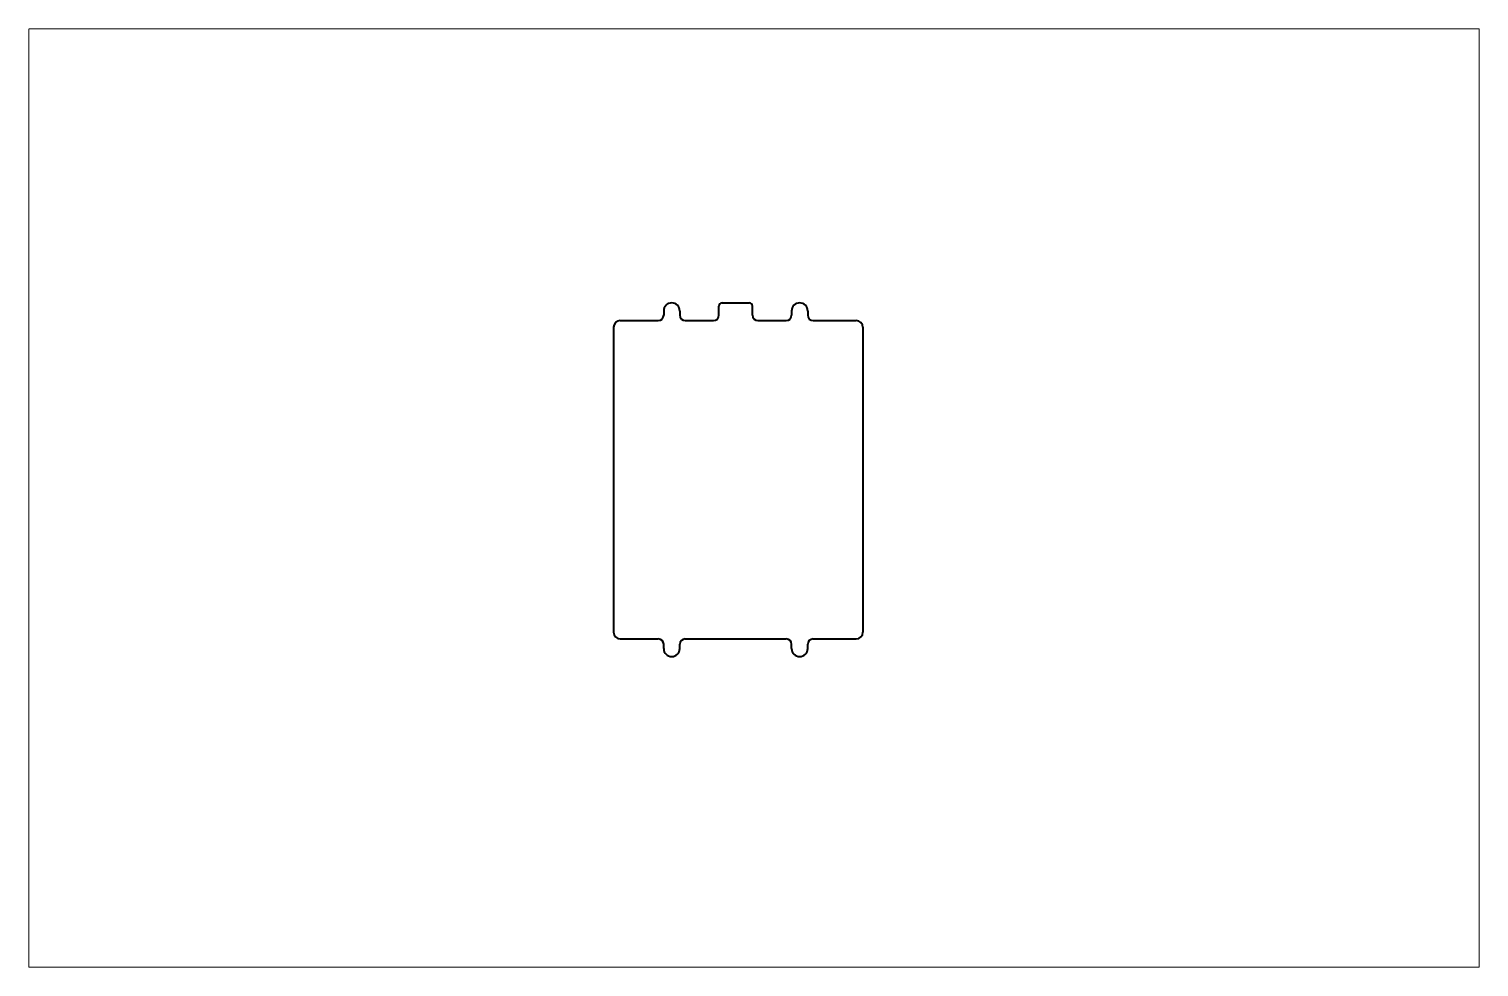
# Paper-space layout 'Sheet1' of a CAD drawing. Header units: millimetres, sheet in inches. Extents: x 0 to 17, y 0 to 11.
# The model-space entities are those that its viewports show. They can reach past a viewport. Long polylines and large blocks are cut down to what shows.
import ezdxf

# ---------------------------------------------------------------- set-up
doc = ezdxf.new("R2010")
doc.units = ezdxf.units.MM
doc.header["$LTSCALE"] = 0.5
doc.layers.add('ModelSketch_Visible', color=7, linetype='Continuous', lineweight=40)

msp = doc.modelspace()

# ---------------------------------------------------------------- linework, layer by layer
at = {"layer": 'ModelSketch_Visible'}
for p, q in [((357.82, 195.4), (357.82, 194.14)), ((362.62, 195.4), (362.62, 194.14)), ((374.27, 194.14), (374.27, 196.8)), ((375.27, 197.8), (383.27, 197.8)), ((384.27, 194.14), (384.27, 196.8)), ((395.92, 195.4), (395.92, 194.14)), ((400.72, 195.4), (400.72, 194.14)), ((342.9, 190.54), (342.9, 99.72)), ((344.9, 192.54), (356.22, 192.54)), ((364.22, 192.54), (372.67, 192.54)), ((385.87, 192.54), (394.32, 192.54)), ((402.32, 192.54), (415.16, 192.54)), ((417.16, 190.54), (417.16, 99.72)), ((344.9, 97.72), (356.22, 97.72)), ((357.82, 94.85), (357.82, 96.12)), ((362.62, 94.85), (362.62, 96.12)), ((364.22, 97.72), (394.32, 97.72)), ((395.92, 94.85), (395.92, 96.12)), ((400.72, 94.85), (400.72, 96.12)), ((402.32, 97.72), (415.16, 97.72))]:
    msp.add_line(p, q, dxfattribs=at)
for centre, radius, start, end in [((360.22, 195.4), 2.4, 0, 180), ((375.27, 196.8), 1, 90, 180), ((383.27, 196.8), 1, 0, 90), ((398.32, 195.4), 2.4, 0, 180), ((344.9, 190.54), 2, 90, 180), ((356.22, 194.14), 1.6, 270, 0), ((364.22, 194.14), 1.6, 180, 270), ((372.67, 194.14), 1.6, 270, 0), ((385.87, 194.14), 1.6, 180, 270), ((394.32, 194.14), 1.6, 270, 0), ((402.32, 194.14), 1.6, 180, 270), ((415.16, 190.54), 2, 0, 90), ((344.9, 99.72), 2, 180, 270), ((415.16, 99.72), 2, 270, 0), ((356.22, 96.12), 1.6, 0, 90), ((364.22, 96.12), 1.6, 90, 180), ((394.32, 96.12), 1.6, 0, 90), ((402.32, 96.12), 1.6, 90, 180), ((360.22, 94.85), 2.4, 180, 0), ((398.32, 94.85), 2.4, 180, 0)]:
    msp.add_arc(centre, radius, start, end, dxfattribs=at)

psp = doc.layouts.new('Sheet1')

# ---------------------------------------------------------------- viewports
at = {"layer": '0', "view_target_point": (384.716, 139.7)}
psp.add_viewport(center=(8.5, 5.5), size=(17, 11), view_center_point=(0, 0), view_height=279.4, dxfattribs=at)

doc.saveas('drawing.dxf')
